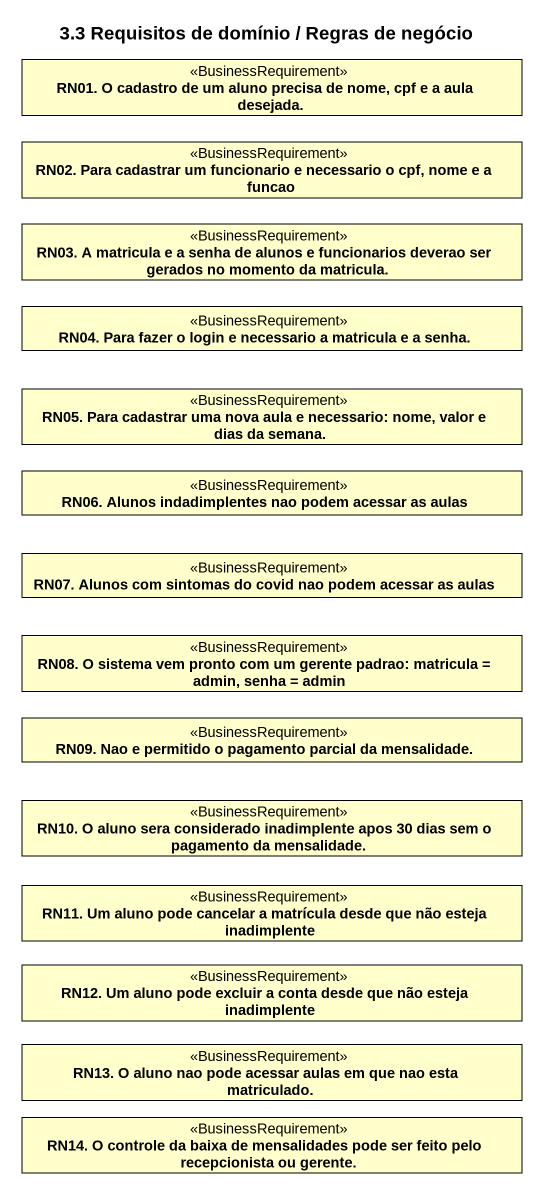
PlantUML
@startuml
title 3.3 Requisitos de domínio / Regras de negócio
hide circle
hide empty members
class "RN01. O cadastro de um aluno precisa de nome, cpf e a aula desejada." as RN01_O_cadastro_de_um_aluno <<BusinessRequirement>>
class "RN02. Para cadastrar um funcionario e necessario o cpf, nome e a funcao" as RN02_Para_cadastrar_um <<BusinessRequirement>>
class "RN03. A matricula e a senha de alunos e funcionarios deverao ser gerados no momento da matricula." as RN03_A_matricula_e_a_senha <<BusinessRequirement>>
class "RN04. Para fazer o login e necessario a matricula e a senha." as RN04_Para_fazer_o_login_e <<BusinessRequirement>>
class "RN05. Para cadastrar uma nova aula e necessario: nome, valor e dias da semana." as RN05_Para_cadastrar_uma <<BusinessRequirement>>
class "RN06. Alunos indadimplentes nao podem acessar as aulas" as RN06_Alunos_indadimplentes <<BusinessRequirement>>
class "RN07. Alunos com sintomas do covid nao podem acessar as aulas" as RN07_Alunos_com_sintomas_do <<BusinessRequirement>>
class "RN08. O sistema vem pronto com um gerente padrao: matricula = admin, senha = admin" as RN08_O_sistema_vem_pronto <<BusinessRequirement>>
class "RN09. Nao e permitido o pagamento parcial da mensalidade." as RN09_Nao_e_permitido_o <<BusinessRequirement>>
class "RN10. O aluno sera considerado inadimplente apos 30 dias sem o pagamento da mensalidade." as RN10_O_aluno_sera <<BusinessRequirement>>
class "RN11. Um aluno pode cancelar a matrícula desde que não esteja inadimplente" as RN11_Um_aluno_pode_cancelar <<BusinessRequirement>>
class "RN12. Um aluno pode excluir a conta desde que não esteja inadimplente" as RN12_Um_aluno_pode_excluir <<BusinessRequirement>>
class "RN13. O aluno nao pode acessar aulas em que nao esta matriculado." as RN13_O_aluno_nao_pode <<BusinessRequirement>>
class "RN14. O controle da baixa de mensalidades pode ser feito pelo recepcionista ou gerente." as RN14_O_controle_da_baixa_de <<BusinessRequirement>>
@enduml
